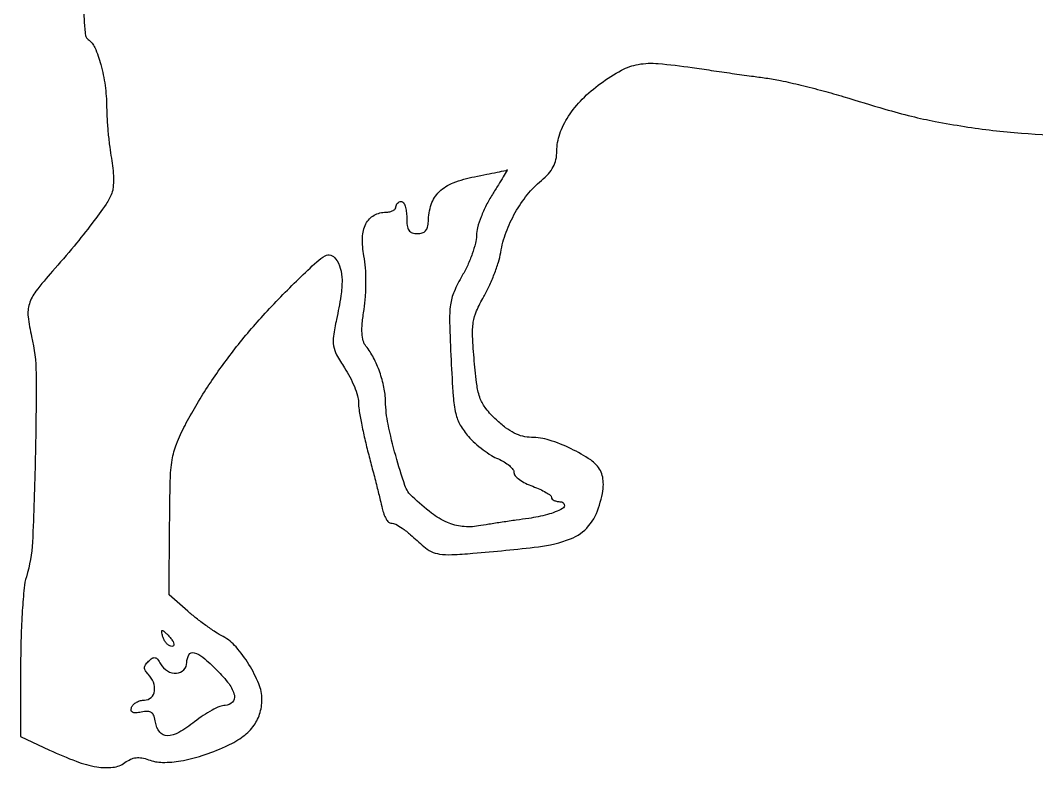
# Model space of a CAD drawing. Extents: x 1 to 512, y 0 to 407.
# Drawn here: x 88.9 to 278.5, y 12.4 to 151.8 of the extents above; entities that cross this region are included whole.
import ezdxf

# ---------------------------------------------------------------- set-up
doc = ezdxf.new("R2010")
doc.units = 0

msp = doc.modelspace()

# ---------------------------------------------------------------- linework, layer by layer
msp.add_lwpolyline([(100.731607, 155.172108, 0.016505), (100.854348, 151.590655, 0.014936), (101.108828, 148.979037, 0.218921), (101.586199, 148.214301, -0.147449), (102.852966, 146.698993, -0.034008), (103.961333, 143.520452, -0.033219), (104.754489, 139.629959, -0.031551), (105.043551, 135.600777, 0.013014), (105.122261, 133.324443, 0.008389), (105.326271, 130.692777, 0.008432), (105.612605, 128.123991, 0.015695), (105.944846, 126.055486, -0.02297), (106.215037, 124.201465, -0.022097), (106.318606, 122.306284, -0.022656), (106.260108, 120.630656, -0.070898), (106.012727, 119.533476, -0.061185), (104.930228, 117.482005, -0.01064), (102.348347, 113.933689, -0.010767), (98.965288, 109.679664, -0.007304), (94.939699, 104.977046, 0.016585), (91.860702, 101.242082, 0.087158), (90.631762, 98.89517, 0.106069), (90.397402, 96.49061, 0.030324), (91.052764, 92.780053, -0.05783), (91.881418, 85.902855, -0.006557), (91.744337, 70.203304, -0.006285), (91.202823, 54.475148, -0.062936), (90.074511, 48.006602, 0.05067), (89.655586, 45.909243, 0.007845), (89.315638, 41.679652, 0.008678), (89.078777, 36.660419, 0.00745), (89, 31.373672), (89, 18.23414), (94.386768, 15.683626, 0.020637), (99.348473, 13.580363, 0.048678), (103.225557, 12.53904, 0.069487), (106.227728, 12.45988, 0.13155), (108.464739, 13.337812, -0.052275), (109.508387, 13.950889, -0.076463), (110.532417, 14.238762, -0.074466), (111.61571, 14.209245, -0.04689), (112.838135, 13.871441, 0.08923), (115.477782, 13.376547, 0.044301), (118.883422, 13.653687, 0.03756), (122.843865, 14.643156, 0.025335), (127.187705, 16.330822, 0.045603), (130.215895, 18.034107, 0.076674), (132.332561, 20.032087, 0.087312), (133.571949, 22.372553, 0.078366), (134, 25.086891, 0.097575), (133.422191, 28.019539, 0.040816), (131.58786, 31.624812, 0.040843), (129.175477, 34.906612, 0.091108), (126.762574, 36.83226, -0.02247), (125.32378, 37.688424, -0.010668), (123.547171, 38.911827, -0.01055), (121.740568, 40.272376, -0.014709), (120.187752, 41.569706), (116.725778, 44.639411), (116.79264, 57.805307, -0.004624), (116.908667, 65.903072, -0.032714), (117.258079, 69.819492, -0.05542), (118.056154, 72.758943, -0.028303), (119.660867, 76.235602, -0.021467), (123.838192, 83.33339, -0.021302), (128.618837, 90.065732, -0.020074), (134.224001, 96.717545, -0.015134), (140.883968, 103.577305, -0.006133), (144.232333, 106.744772, -0.061657), (145.792435, 107.863777, -0.200698), (146.829005, 107.970848, -0.162449), (147.75, 107.319871, -0.090088), (148.618228, 105.539508, -0.065185), (148.935359, 103.350259, -0.04274), (148.721453, 100.374336, -0.01352), (147.904893, 95.992133, 0.016637), (147.345219, 92.880999, 0.077497), (147.363332, 91.063554, 0.08384), (147.934332, 89.407001, 0.021348), (149.404893, 86.964352, -0.026071), (150.398172, 85.278674, -0.024215), (151.237687, 83.457417, -0.024983), (151.824044, 81.765171, -0.071018), (152, 80.532598, 0.040345), (152.113759, 79.125074, 0.007935), (152.561059, 76.626746, 0.008368), (153.178801, 73.72518, 0.007678), (153.909989, 70.761158, -0.001317), (154.685886, 67.779542, -0.00136), (155.437832, 64.825153, -0.001312), (156.075674, 62.261855, -0.005825), (156.429041, 60.75, 0.033396), (156.737207, 59.697081, 0.046072), (157.159743, 58.807812, 0.054736), (157.625822, 58.188328, 0.206987), (158.061258, 58, -0.116955), (158.956249, 57.78775, -0.038291), (160.125136, 57.083506, -0.023888), (161.732075, 55.819373, -0.006305), (164.175721, 53.645954, 0.072752), (165.565555, 52.706708, 0.07798), (167.133896, 52.232876, 0.045325), (169.391866, 52.126288, 0.009448), (173.354046, 52.373504, 0.009497), (185.55307, 53.599984, 0.061267), (191.552817, 55.078254, 0.128264), (194.910762, 57.470928, 0.106292), (196.962684, 61.366719, 0.019051), (197.48419, 63.545895, 0.043321), (197.670238, 65.227167, 0.056993), (197.54656, 66.593974, 0.071947), (197.114357, 67.786321, 0.122791), (195.308343, 69.781178, 0.035152), (191.661855, 71.870999, 0.036114), (187.59571, 73.485358, 0.076585), (184.255478, 74, -0.061847), (182.654778, 74.198758, -0.053657), (181.067709, 74.785805, -0.046235), (179.441498, 75.791595, -0.028337), (177.720398, 77.25, -0.033095), (175.771165, 79.363415, -0.080436), (174.723442, 81.200466, -0.056827), (174.116137, 83.637141, -0.010454), (173.607435, 88.25067, -0.009677), (173.284911, 92.87978, -0.049332), (173.40957, 95.454677, -0.06725), (174.022515, 97.576215, -0.027632), (175.383749, 100.25067, 0.023832), (176.378791, 102.169472, 0.016433), (177.327518, 104.426759, 0.016603), (178.098076, 106.663166, 0.032254), (178.536156, 108.5, -0.04612), (179.53892, 112.242184, -0.040206), (181.246126, 115.922283, -0.040653), (183.495255, 119.238322, -0.050338), (186.112083, 121.895035, 0.03772), (187.434799, 123.171934, 0.06097), (188.324536, 124.456332, 0.066224), (188.830982, 125.836101, 0.054636), (189.003738, 127.395035, -0.084631), (189.552614, 130.591323, -0.058878), (191.170425, 133.885229, -0.052183), (193.749596, 137.084882, -0.040316), (197.156249, 139.998226, -0.031584), (201.062947, 142.46807, -0.082147), (204.193567, 143.563849, -0.065315), (207.918517, 143.721586, -0.014757), (214.223085, 142.976495, 0.000825), (217.794651, 142.453137, 0.00064), (221.684281, 141.894809, 0.000647), (225.314294, 141.383281, 0.001563), (228, 141.016917, -0.018924), (230.728125, 140.547792, -0.007023), (234.528125, 139.68933, -0.006947), (238.651123, 138.636025, -0.008328), (242.5, 137.526467, 0.003111), (250.162986, 135.230511, 0.010814), (255.154876, 133.88514, 0.013645), (259.572446, 132.923508, 0.007599), (265, 131.981478, 0.021132), (275.625363, 130.760644, 0.00348), (296.24027, 129.415065, 0.00408)], format="xyb")
for points in [[(176.977976, 119.304219, 0.025255), (175.838135, 117.288627, 0.023375), (174.87478, 115.116455, 0.024073), (174.201647, 113.102466, 0.068713), (174, 111.642077, -0.061956), (173.819711, 110.192694, -0.023047), (173.224397, 108.223617, -0.022419), (172.370319, 106.112964, -0.025193), (171.359648, 104.170295, 0.030317), (169.837525, 101.169897, 0.069396), (169.161845, 98.731246, 0.040265), (168.99561, 95.489458, 0.00499), (169.273058, 88.420962, 0.005279), (169.677423, 81.663375, 0.038184), (170.153115, 78.44308, 0.073575), (170.991452, 76.280844, 0.052815), (172.504071, 74.172292, 0.028584), (173.741787, 72.933531, 0.020725), (175.249498, 71.696188, 0.021044), (176.784228, 70.637875, 0.042254), (178.090661, 69.962447, -0.035935), (179.204152, 69.404462, -0.04434), (180.145382, 68.725381, -0.050426), (180.799906, 68.031762, -0.165394), (181, 67.443408, 0.18976), (181.232601, 66.852593, 0.046417), (182.028125, 66.143654, 0.041016), (183.160029, 65.444755, 0.031058), (184.5, 64.86384, -0.018895), (185.840856, 64.320867, -0.027614), (186.971875, 63.735259, -0.026408), (187.808181, 63.180403, -0.237366), (188, 62.799112, 0.20081), (188.127788, 62.493761, 0.084874), (188.499375, 62.234739, 0.064927), (189.049273, 62.058747, 0.045048), (189.7, 62, -0.336025), (190.389509, 61.477634, -0.354415), (190.056588, 60.705517, -0.053828), (187.249362, 59.600697, -0.032759), (183.753028, 58.885042, 0.002013), (181.440174, 58.558094, 0.001397), (178.828852, 58.17077, 0.001409), (176.323462, 57.784777, 0.002905), (174.36647, 57.465967, -0.069082), (171.371537, 57.378029, -0.0769), (168.581063, 58.126603, -0.059624), (165.624694, 59.877488, -0.024404), (162.057954, 62.897605, -0.123342), (160.681366, 65.026709, -0.013682), (158.949885, 70.601539, -0.017623), (157.53217, 76.431758, -0.046358), (157.057646, 80.702947, 0.046753), (156.763021, 83.335958, 0.034068), (155.968484, 86.173902, 0.034281), (154.805793, 88.851762, 0.050272), (153.402564, 91, -0.104012), (152.893722, 91.997272, -0.05328), (152.671698, 93.390219, -0.037695), (152.716464, 95.274572, -0.015055), (153.049441, 97.83715, 0.023672), (153.320575, 100.248183, 0.016603), (153.406494, 102.979516, 0.016776), (153.312397, 105.643557, 0.029176), (153.031875, 107.83715, -0.05232), (152.752998, 111.273263, -0.111499), (153.397639, 113.844561, -0.150199), (154.912055, 115.419235, -0.127365), (157.154988, 116, 0.052233), (157.860902, 116.073946, 0.07211), (158.458028, 116.29375, 0.092064), (158.859194, 116.618352, 0.178587), (159, 117, -0.099038), (159.076342, 117.381638, -0.097945), (159.29375, 117.70625, -0.097945), (159.618362, 117.923658, -0.099038), (160, 118, -0.254951), (160.384262, 117.790443, -0.06271), (160.70625, 117.11875, -0.048861), (160.927234, 116.149251, -0.031626), (161, 115, 0.030703), (161.092253, 113.499083, 0.116834), (161.416667, 112.625, 0.166173), (162.024683, 112.159458, 0.081208), (163, 112, 0.074778), (163.904662, 112.136058, 0.135029), (164.532277, 112.535679, 0.123458), (164.902153, 113.229631, 0.057131), (165.035435, 114.25, -0.077045), (165.584034, 117.454862, -0.119939), (167.070434, 119.814901, -0.101298), (169.685875, 121.484291, -0.044053), (173.668877, 122.621592, 0.001304), (175.920446, 123.060912, 0.002043), (177.854075, 123.451652, 0.000527), (179.540661, 123.801503, 0.076834), (179.727976, 123.871785, -0.768265), (179.763958, 123.834894, -0.001175), (179.014203, 122.582951, -0.003718), (178.104089, 121.096439, -0.00209)], [(117, 36.5, -0.035237), (117.42795, 35.903434, -0.100348), (117.603286, 35.425778, -0.22275), (117.515803, 35.128897, -0.214681), (117.229434, 35, -0.125677), (116.798443, 35.11007, -0.064053), (116.343184, 35.440625, -0.05745), (115.934012, 35.926337, -0.054778), (115.638374, 36.5, -0.019009), (115.442315, 37.075405, -0.034664), (115.333541, 37.559375, -0.044074), (115.311504, 37.904913, -0.407084), (115.40894, 38, -0.176553), (115.604143, 37.928855, -0.014236), (116.019109, 37.559375, -0.017822), (116.49792, 37.074599, -0.012711)], [(125.6, 30.6, -0.034226), (127.869651, 27.996375, -0.105305), (128.857141, 25.891779, -0.253254), (128.49843, 24.581426, -0.204666), (127.137505, 24, 0.099058), (126.174537, 23.80733, 0.023954), (124.699271, 23.107674, 0.023647), (123.052645, 22.125046, 0.02155), (121.452553, 20.962294, -0.035074), (118.50766, 18.941607, -0.130065), (116.357319, 18.340496, -0.236967), (114.936488, 19.029367, -0.128902), (114.167245, 20.860973, 0.047245), (113.890016, 22.015597, 0.15658), (113.428628, 22.634386, 0.156327), (112.692759, 22.86955, 0.047048), (111.508541, 22.756882, -0.028105), (110.442528, 22.614599, -0.135199), (109.847138, 22.730509, -0.264699), (109.613357, 23.077994, -0.110725), (109.698284, 23.656124, -0.107941), (110.036113, 24.170126, -0.066444), (110.618565, 24.605236, -0.061902), (111.344744, 24.899721, -0.065497), (112.106989, 25, 0.18974), (113.331767, 25.482135, 0.170979), (113.966174, 26.694583, 0.130884), (113.775922, 28.314623, 0.102408), (112.8, 29.8, -0.052459), (112.269831, 30.454841, -0.151434), (112.112975, 31.010417, -0.145307), (112.295373, 31.572069, -0.046955), (112.862279, 32.25, -0.05021), (113.549784, 32.806158, -0.202329), (114.069682, 32.90107, -0.175087), (114.549817, 32.596453, -0.036284), (115.111969, 31.75, 0.128343), (116.391614, 30.427674, 0.150524), (118.077032, 30.001434, 0.189971), (119.442623, 30.62206, 0.194592), (120, 32, -0.134862), (120.395337, 33.439056, -0.331268), (121.350302, 33.836972, -0.115125), (123.012331, 32.983877, -0.020487)]]:
    msp.add_lwpolyline(points, format="xyb", close=True)

doc.saveas('drawing.dxf')
